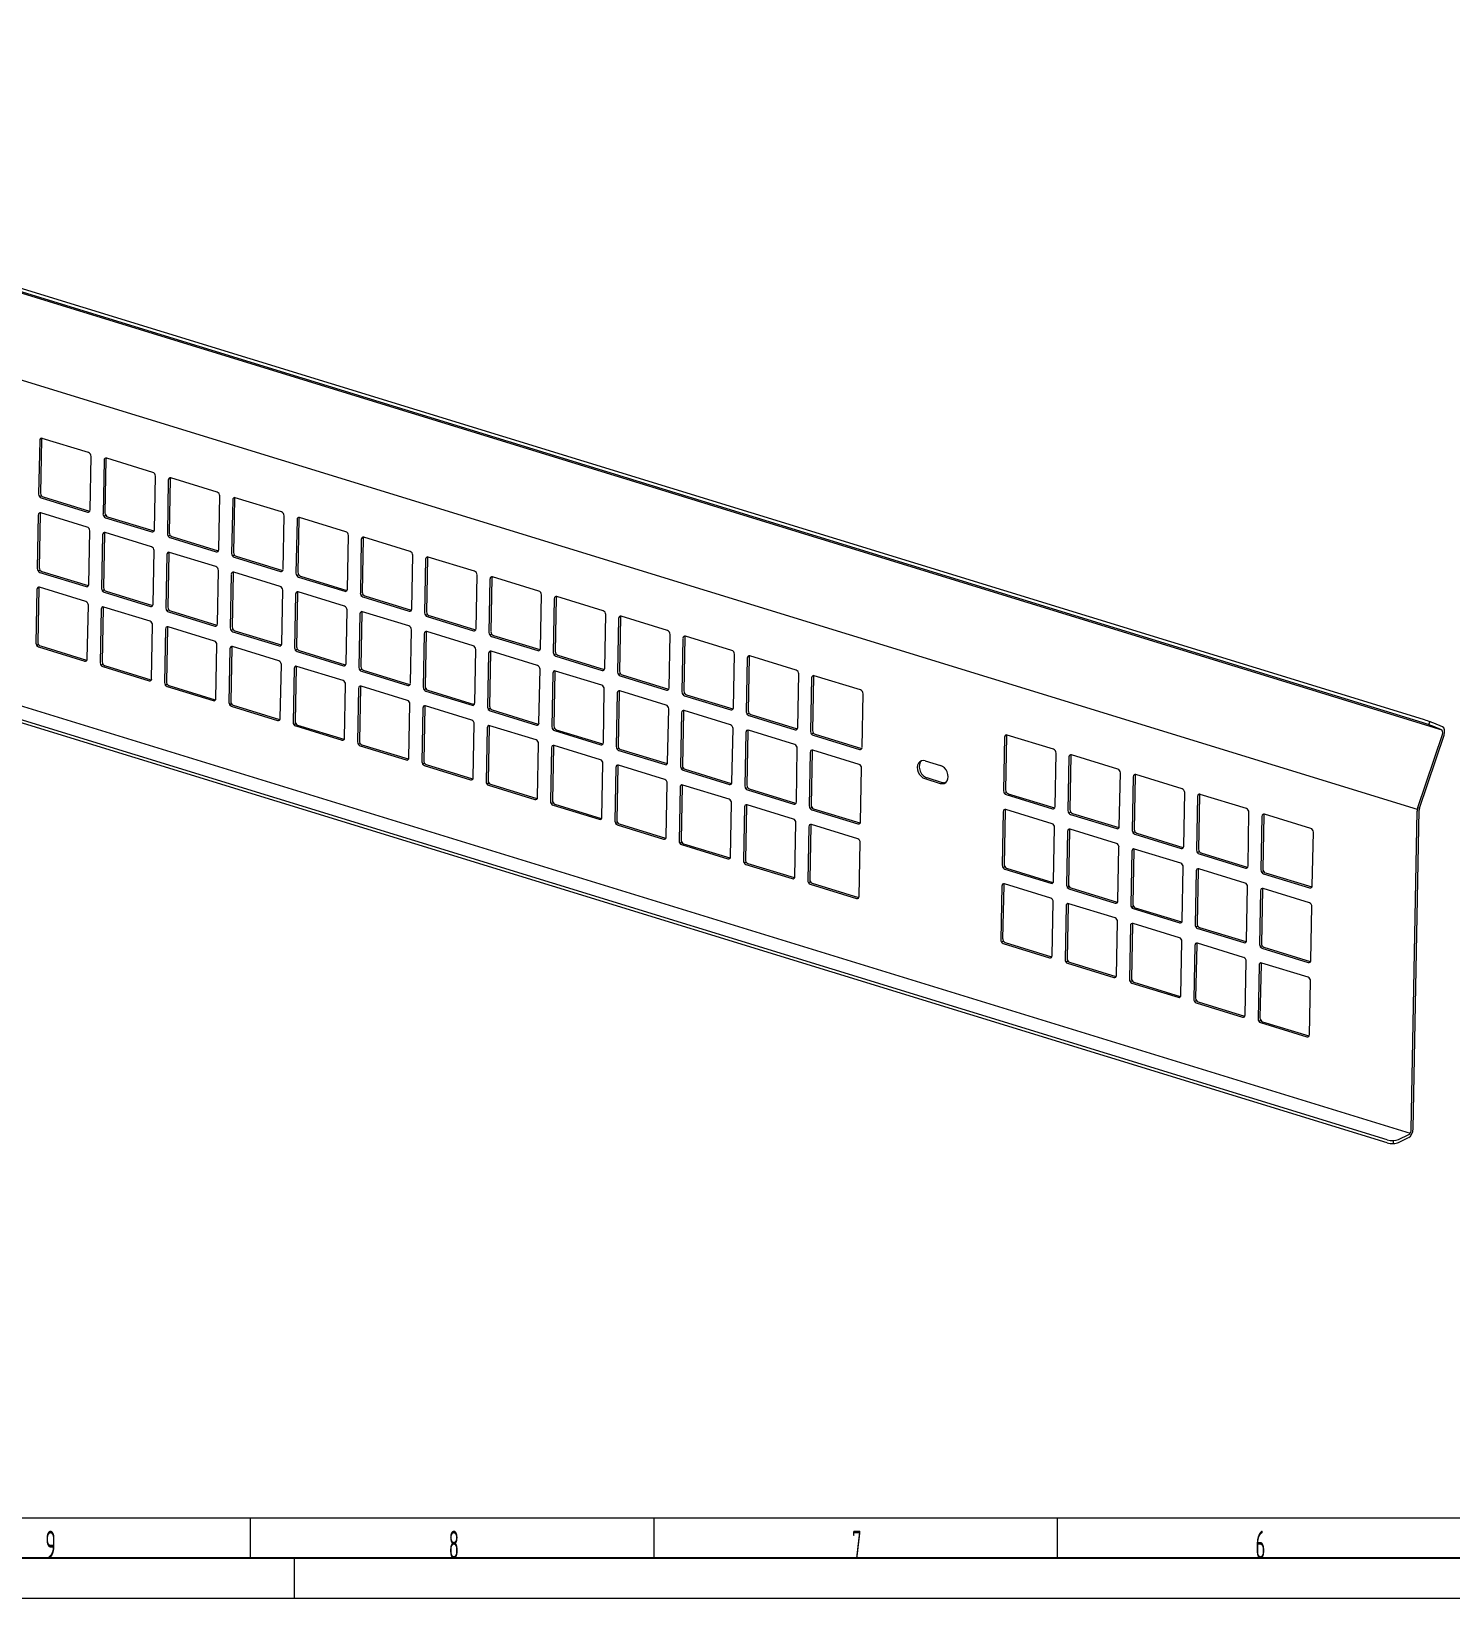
# Model space of a CAD drawing. Header units: millimetres. Extents: x 0 to 594, y 0 to 420.
# Drawn here: x 177.4 to 353.3, y 0 to 194.3 of the extents above; entities that cross this region are included whole.
import ezdxf

# ---------------------------------------------------------------- set-up
doc = ezdxf.new("R2010")
doc.units = ezdxf.units.MM
doc.layers.add('1', color=7, linetype='Continuous', true_color=0xffffff)
doc.layers.add('256', color=7, linetype='Continuous', true_color=0xffffff)
doc.styles.add('iso-1', font='isocp.shx')

msp = doc.modelspace()

# ---------------------------------------------------------------- linework, layer by layer
at = {"layer": '1', "color": 1, "linetype": 'Continuous', "lineweight": 13}
for p, q in [((25, 10), (584, 10)), ((204.5, 10), (204.5, 5)), ((254.5, 10), (254.5, 5)), ((304.5, 10), (304.5, 5))]:
    msp.add_line(p, q, dxfattribs=at)
at = {"layer": '1', "color": 4, "linetype": 'Continuous', "lineweight": 25}
msp.add_line((589, 5), (20, 5), dxfattribs=at)
at = {"layer": '1', "color": 4, "linetype": 'Continuous', "lineweight": 18}
for p, q in [((210, 0), (210, 5)), ((594, 0), (0, 0))]:
    msp.add_line(p, q, dxfattribs=at)
at = {"layer": '256', "color": 7, "linetype": 'Continuous', "lineweight": 18}
for p, q in [((349.89, 108.95), (72.44, 194.25)), ((349.76, 108.57), (72.31, 193.87)), ((184.46, 142.04), (178.72, 143.81)), ((345.41, 56.85), (67.96, 142.15)), ((178.4, 143.54), (178.27, 136.89)), ((178.64, 143.65), (178.51, 137.01)), ((345.4, 56.48), (67.96, 141.78)), ((184.65, 134.93), (184.78, 141.57)), ((186.37, 141.08), (186.25, 134.44)), ((186.61, 141.2), (186.49, 134.56)), ((192.44, 139.59), (186.7, 141.36)), ((192.62, 132.48), (192.75, 139.12)), ((194.34, 138.63), (194.22, 131.99)), ((194.58, 138.75), (194.46, 132.11)), ((200.41, 137.14), (194.67, 138.9)), ((178.58, 136.42), (184.32, 134.66)), ((178.83, 136.54), (184.57, 134.78)), ((200.6, 130.03), (200.72, 136.67)), ((202.32, 136.18), (202.19, 129.54)), ((202.56, 136.3), (202.43, 129.66)), ((208.38, 134.69), (202.64, 136.45)), ((178.22, 134.31), (178.1, 127.66)), ((178.47, 134.43), (178.34, 127.78)), ((184.29, 132.81), (178.55, 134.58)), ((186.8, 134.09), (192.54, 132.33)), ((208.57, 127.58), (208.69, 134.22)), ((184.48, 125.7), (184.6, 132.35)), ((192.26, 130.36), (186.52, 132.13)), ((186.56, 133.97), (192.3, 132.21)), ((210.29, 133.73), (210.16, 127.09)), ((210.53, 133.85), (210.4, 127.21)), ((216.36, 132.24), (210.61, 134)), ((186.2, 131.86), (186.07, 125.21)), ((186.44, 131.97), (186.31, 125.33)), ((194.53, 131.52), (200.27, 129.76)), ((194.77, 131.64), (200.51, 129.88)), ((216.54, 125.13), (216.67, 131.77)), ((218.26, 131.28), (218.14, 124.64)), ((218.5, 131.4), (218.38, 124.75)), ((224.33, 129.79), (218.59, 131.55)), ((192.45, 123.25), (192.57, 129.89)), ((194.17, 129.4), (194.04, 122.76)), ((194.41, 129.52), (194.28, 122.88)), ((200.24, 127.91), (194.49, 129.68)), ((202.5, 129.07), (208.24, 127.31)), ((202.74, 129.19), (208.48, 127.42)), ((224.51, 122.67), (224.64, 129.32)), ((226.23, 128.83), (226.11, 122.18)), ((226.48, 128.95), (226.35, 122.3)), ((232.3, 127.33), (226.56, 129.1)), ((178.41, 127.2), (184.15, 125.43)), ((178.65, 127.31), (184.39, 125.55)), ((200.42, 120.8), (200.55, 127.44)), ((202.14, 126.95), (202.02, 120.31)), ((202.38, 127.07), (202.26, 120.43)), ((208.21, 125.46), (202.47, 127.22)), ((210.48, 126.62), (216.22, 124.85)), ((210.72, 126.74), (216.46, 124.97)), ((232.49, 120.22), (232.61, 126.87)), ((234.21, 126.38), (234.08, 119.73)), ((234.45, 126.5), (234.32, 119.85)), ((240.27, 124.88), (234.53, 126.65)), ((178.05, 125.08), (177.92, 118.43)), ((178.29, 125.2), (178.17, 118.55)), ((184.12, 123.59), (178.38, 125.35)), ((186.38, 124.74), (192.12, 122.98)), ((186.62, 124.86), (192.36, 123.1)), ((208.39, 118.35), (208.52, 124.99)), ((210.11, 124.5), (209.99, 117.86)), ((210.36, 124.62), (210.23, 117.98)), ((216.18, 123.01), (210.44, 124.77)), ((240.46, 117.77), (240.58, 124.42)), ((184.3, 116.47), (184.43, 123.12)), ((186.02, 122.63), (185.9, 115.98)), ((186.26, 122.75), (186.14, 116.1)), ((192.09, 121.13), (186.35, 122.9)), ((194.6, 122.41), (200.34, 120.65)), ((216.37, 115.9), (216.49, 122.54)), ((218.45, 124.17), (224.19, 122.4)), ((218.69, 124.29), (224.43, 122.52)), ((242.18, 123.93), (242.05, 117.28)), ((242.42, 124.04), (242.3, 117.4)), ((248.25, 122.43), (242.51, 124.2)), ((192.27, 114.02), (192.4, 120.67)), ((200.06, 118.68), (194.32, 120.45)), ((194.36, 122.29), (200.1, 120.53)), ((218.09, 122.05), (217.96, 115.41)), ((218.33, 122.17), (218.2, 115.53)), ((224.15, 120.56), (218.41, 122.32)), ((226.42, 121.72), (232.16, 119.95)), ((226.66, 121.84), (232.4, 120.07)), ((248.43, 115.32), (248.56, 121.96)), ((250.15, 121.47), (250.03, 114.83)), ((250.39, 121.59), (250.27, 114.95)), ((256.22, 119.98), (250.48, 121.75)), ((193.99, 120.18), (193.87, 113.53)), ((194.24, 120.3), (194.11, 113.65)), ((202.33, 119.84), (208.07, 118.08)), ((202.57, 119.96), (208.31, 118.2)), ((224.34, 113.45), (224.47, 120.09)), ((226.06, 119.6), (225.93, 112.96)), ((226.3, 119.72), (226.18, 113.07)), ((232.13, 118.11), (226.39, 119.87)), ((234.39, 119.27), (240.13, 117.5)), ((234.63, 119.38), (240.37, 117.62)), ((256.4, 112.87), (256.53, 119.51)), ((258.12, 119.02), (258, 112.38)), ((258.37, 119.14), (258.24, 112.5)), ((264.19, 117.53), (258.45, 119.29)), ((178.24, 117.97), (183.98, 116.2)), ((178.48, 118.09), (184.22, 116.32)), ((200.25, 111.57), (200.37, 118.22)), ((201.97, 117.73), (201.84, 111.08)), ((202.21, 117.84), (202.08, 111.2)), ((208.03, 116.23), (202.29, 118)), ((210.3, 117.39), (216.04, 115.63)), ((210.54, 117.51), (216.28, 115.74)), ((232.31, 110.99), (232.44, 117.64)), ((234.03, 117.15), (233.91, 110.5)), ((234.27, 117.27), (234.15, 110.62)), ((240.1, 115.65), (234.36, 117.42)), ((242.37, 116.81), (248.11, 115.05)), ((242.61, 116.93), (248.35, 115.17)), ((264.38, 110.42), (264.5, 117.06)), ((266.1, 116.57), (265.97, 109.93)), ((266.34, 116.69), (266.21, 110.05)), ((272.16, 115.08), (266.42, 116.84)), ((186.21, 115.52), (191.95, 113.75)), ((186.45, 115.64), (192.19, 113.87)), ((208.22, 109.12), (208.35, 115.76)), ((209.94, 115.27), (209.81, 108.63)), ((210.18, 115.39), (210.06, 108.75)), ((216.01, 113.78), (210.27, 115.55)), ((218.27, 114.94), (224.01, 113.17)), ((218.51, 115.06), (224.25, 113.29)), ((240.28, 108.54), (240.41, 115.19)), ((242, 114.7), (241.88, 108.05)), ((242.25, 114.82), (242.12, 108.17)), ((248.07, 113.2), (242.33, 114.97)), ((272.35, 107.97), (272.48, 114.61)), ((194.18, 113.07), (199.92, 111.3)), ((194.42, 113.18), (200.16, 111.42)), ((216.19, 106.67), (216.32, 113.31)), ((217.91, 112.82), (217.79, 106.18)), ((218.15, 112.94), (218.03, 106.3)), ((223.98, 111.33), (218.24, 113.09)), ((248.26, 106.09), (248.38, 112.74)), ((250.34, 114.36), (256.08, 112.6)), ((250.58, 114.48), (256.32, 112.72)), ((274.07, 114.12), (273.94, 107.48)), ((274.31, 114.24), (274.19, 107.6)), ((280.14, 112.63), (274.4, 114.39)), ((202.39, 110.73), (208.14, 108.97)), ((224.16, 104.22), (224.29, 110.86)), ((226.25, 112.49), (231.99, 110.72)), ((226.49, 112.61), (232.23, 110.84)), ((249.98, 112.25), (249.85, 105.6)), ((250.22, 112.37), (250.09, 105.72)), ((256.04, 110.75), (250.3, 112.52)), ((258.31, 111.91), (264.05, 110.15)), ((258.55, 112.03), (264.29, 110.27)), ((280.32, 105.52), (280.45, 112.16)), ((202.15, 110.61), (207.89, 108.85)), ((225.89, 110.37), (225.76, 103.73)), ((226.13, 110.49), (226, 103.85)), ((231.95, 108.88), (226.21, 110.64)), ((234.22, 110.04), (239.96, 108.27)), ((234.46, 110.16), (240.2, 108.39)), ((256.23, 103.64), (256.36, 110.29)), ((257.95, 109.8), (257.82, 103.15)), ((258.19, 109.91), (258.07, 103.27)), ((264.02, 108.3), (258.28, 110.07)), ((266.28, 109.46), (272.02, 107.7)), ((266.52, 109.58), (272.27, 107.81)), ((210.13, 108.16), (215.87, 106.4)), ((210.37, 108.28), (216.11, 106.52)), ((232.14, 101.77), (232.26, 108.41)), ((233.86, 107.92), (233.73, 101.28)), ((234.1, 108.04), (233.97, 101.4)), ((239.92, 106.43), (234.18, 108.19)), ((242.19, 107.59), (247.93, 105.82)), ((242.43, 107.7), (248.17, 105.94)), ((264.2, 101.19), (264.33, 107.83)), ((265.92, 107.34), (265.8, 100.7)), ((266.16, 107.46), (266.04, 100.82)), ((271.99, 105.85), (266.25, 107.62)), ((274.26, 107.01), (280, 105.24)), ((274.5, 107.13), (280.24, 105.36)), ((298.23, 106.89), (298.1, 100.24)), ((304.05, 105.27), (298.31, 107.04)), ((349.22, 98.05), (352.25, 107.12)), ((349.42, 97.97), (352.45, 107.04)), ((352.15, 107.69), (351.07, 108.12)), ((352.28, 108.07), (351.2, 108.5)), ((218.1, 105.71), (223.84, 103.95)), ((218.34, 105.83), (224.08, 104.07)), ((240.11, 99.32), (240.24, 105.96)), ((241.83, 105.47), (241.7, 98.83)), ((242.07, 105.59), (241.95, 98.94)), ((247.9, 103.98), (242.16, 105.74)), ((250.16, 105.13), (255.9, 103.37)), ((250.41, 105.25), (256.15, 103.49)), ((272.18, 98.74), (272.3, 105.38)), ((274.14, 105.01), (274.01, 98.37)), ((279.96, 103.4), (274.22, 105.16)), ((297.99, 106.77), (297.86, 100.12)), ((226.07, 103.26), (231.81, 101.5)), ((226.31, 103.38), (232.05, 101.61)), ((248.08, 96.86), (248.21, 103.51)), ((249.8, 103.02), (249.68, 96.37)), ((250.04, 103.14), (249.92, 96.49)), ((255.87, 101.52), (250.13, 103.29)), ((273.9, 104.89), (273.77, 98.25)), ((288.15, 103.85), (290.06, 103.26)), ((304.24, 98.16), (304.37, 104.81)), ((305.96, 104.32), (305.83, 97.67)), ((306.2, 104.44), (306.08, 97.79)), ((312.03, 102.82), (306.29, 104.59)), ((256.06, 94.41), (256.18, 101.06)), ((258.14, 102.68), (263.88, 100.92)), ((258.38, 102.8), (264.12, 101.04)), ((280.15, 96.29), (280.27, 102.93)), ((288.11, 101.64), (290.02, 101.05)), ((288.35, 101.76), (290.26, 101.17)), ((312.21, 95.71), (312.34, 102.36)), ((313.93, 101.87), (313.81, 95.22)), ((314.17, 101.98), (314.05, 95.34)), ((320, 100.37), (314.26, 102.14)), ((234.04, 100.81), (239.78, 99.04)), ((234.29, 100.93), (240.03, 99.16)), ((257.78, 100.57), (257.65, 93.92)), ((258.02, 100.69), (257.89, 94.04)), ((263.84, 99.07), (258.1, 100.84)), ((266.11, 100.23), (271.85, 98.47)), ((266.35, 100.35), (272.09, 98.59)), ((298.17, 99.66), (303.91, 97.89)), ((298.42, 99.77), (304.16, 98.01)), ((320.19, 93.26), (320.31, 99.9)), ((321.91, 99.41), (321.78, 92.77)), ((322.15, 99.53), (322.02, 92.89)), ((327.97, 97.92), (322.23, 99.68)), ((242.02, 98.36), (247.76, 96.59)), ((242.26, 98.48), (248, 96.71)), ((264.03, 91.96), (264.15, 98.61)), ((265.75, 98.12), (265.62, 91.47)), ((265.99, 98.23), (265.86, 91.59)), ((271.81, 96.62), (266.07, 98.39)), ((274.08, 97.78), (279.82, 96.02)), ((274.32, 97.9), (280.06, 96.14)), ((297.81, 97.54), (297.69, 90.89)), ((298.05, 97.66), (297.93, 91.01)), ((303.88, 96.05), (298.14, 97.81)), ((306.15, 97.2), (311.89, 95.44)), ((306.39, 97.32), (312.13, 95.56)), ((328.16, 90.81), (328.28, 97.45)), ((335.94, 95.47), (330.2, 97.23)), ((348.39, 58.14), (349.14, 97.6)), ((348.63, 58.25), (349.38, 97.72)), ((249.99, 95.91), (255.73, 94.14)), ((250.23, 96.03), (255.97, 94.26)), ((272, 89.51), (272.13, 96.15)), ((273.72, 95.66), (273.6, 89.02)), ((273.96, 95.78), (273.84, 89.14)), ((279.79, 94.17), (274.05, 95.94)), ((304.07, 88.93), (304.19, 95.58)), ((306.03, 95.21), (305.9, 88.56)), ((311.85, 93.59), (306.11, 95.36)), ((329.88, 96.96), (329.75, 90.32)), ((330.12, 97.08), (329.99, 90.44)), ((257.96, 93.46), (263.7, 91.69)), ((258.2, 93.57), (263.94, 91.81)), ((279.97, 87.06), (280.1, 93.7)), ((305.79, 95.09), (305.66, 88.44)), ((314.12, 94.75), (319.86, 92.99)), ((314.36, 94.87), (320.1, 93.11)), ((336.13, 88.36), (336.26, 95)), ((312.04, 86.48), (312.16, 93.13)), ((313.76, 92.64), (313.63, 85.99)), ((314, 92.76), (313.87, 86.11)), ((319.82, 91.14), (314.08, 92.91)), ((322.09, 92.3), (327.83, 90.54)), ((322.33, 92.42), (328.07, 90.66)), ((265.93, 91), (271.67, 89.24)), ((266.18, 91.12), (271.92, 89.36)), ((298, 90.43), (303.74, 88.66)), ((298.24, 90.55), (303.98, 88.78)), ((320.01, 84.03), (320.14, 90.68)), ((321.73, 90.19), (321.61, 83.54)), ((321.97, 90.3), (321.85, 83.66)), ((327.8, 88.69), (322.06, 90.46)), ((330.06, 89.85), (335.8, 88.09)), ((330.31, 89.97), (336.05, 88.21)), ((273.91, 88.55), (279.65, 86.79)), ((274.15, 88.67), (279.89, 86.91)), ((297.64, 88.31), (297.51, 81.67)), ((297.88, 88.43), (297.75, 81.79)), ((303.7, 86.82), (297.96, 88.58)), ((305.97, 87.98), (311.71, 86.21)), ((306.21, 88.1), (311.95, 86.33)), ((327.98, 81.58), (328.11, 88.22)), ((329.7, 87.73), (329.58, 81.09)), ((329.95, 87.85), (329.82, 81.21)), ((335.77, 86.24), (330.03, 88.01)), ((303.89, 79.71), (304.02, 86.35)), ((305.61, 85.86), (305.49, 79.22)), ((305.85, 85.98), (305.73, 79.33)), ((311.68, 84.37), (305.94, 86.13)), ((313.94, 85.53), (319.69, 83.76)), ((314.19, 85.64), (319.93, 83.88)), ((335.96, 79.13), (336.08, 85.77)), ((311.86, 77.25), (311.99, 83.9)), ((319.65, 81.91), (313.91, 83.68)), ((313.58, 83.41), (313.46, 76.76)), ((313.83, 83.53), (313.7, 76.88)), ((321.92, 83.07), (327.66, 81.31)), ((322.16, 83.19), (327.9, 81.43)), ((297.83, 81.2), (303.57, 79.43)), ((298.07, 81.32), (303.81, 79.55)), ((319.84, 74.8), (319.96, 81.45)), ((321.56, 80.96), (321.43, 74.31)), ((321.8, 81.08), (321.67, 74.43)), ((327.62, 79.46), (321.88, 81.23)), ((329.89, 80.62), (335.63, 78.86)), ((330.13, 80.74), (335.87, 78.98)), ((305.8, 78.75), (311.54, 76.98)), ((306.04, 78.87), (311.78, 77.1)), ((327.81, 72.35), (327.93, 79)), ((329.53, 78.51), (329.4, 71.86)), ((329.77, 78.63), (329.64, 71.98)), ((335.6, 77.01), (329.86, 78.78)), ((313.77, 76.3), (319.51, 74.53)), ((314.01, 76.42), (319.75, 74.65)), ((335.78, 69.9), (335.91, 76.55)), ((321.74, 73.85), (327.48, 72.08)), ((321.98, 73.96), (327.72, 72.2)), ((329.72, 71.39), (335.46, 69.63)), ((329.96, 71.51), (335.7, 69.75)), ((346.81, 56.9), (348.08, 57.53)), ((346.81, 56.53), (348.07, 57.16))]:
    msp.add_line(p, q, dxfattribs=at)
at = {"layer": '256', "color": 6, "linetype": 'Continuous', "lineweight": 13}
for p, q in [((352.21, 107.65), (73.17, 193.44)), ((349.16, 97.82), (70.12, 183.61)), ((69.22, 143.5), (348.26, 57.71)), ((178.62, 136.7), (178.38, 136.58)), ((186.59, 134.24), (186.35, 134.13)), ((194.56, 131.79), (194.32, 131.67)), ((202.54, 129.34), (202.3, 129.22)), ((178.45, 127.47), (178.2, 127.35)), ((210.51, 126.89), (210.27, 126.77)), ((186.42, 125.02), (186.18, 124.9)), ((218.48, 124.44), (218.24, 124.32)), ((194.39, 122.57), (194.15, 122.45)), ((226.46, 121.99), (226.21, 121.87)), ((202.36, 120.11), (202.12, 120)), ((234.43, 119.54), (234.19, 119.42)), ((178.27, 118.24), (178.03, 118.12)), ((210.34, 117.66), (210.09, 117.54)), ((242.4, 117.09), (242.16, 116.97)), ((186.24, 115.79), (186, 115.67)), ((218.31, 115.21), (218.07, 115.09)), ((250.37, 114.64), (250.13, 114.52)), ((194.22, 113.34), (193.97, 113.22)), ((226.28, 112.76), (226.04, 112.64)), ((202.19, 110.89), (201.95, 110.77)), ((258.35, 112.18), (258.1, 112.07)), ((234.25, 110.31), (234.01, 110.19)), ((266.32, 109.73), (266.08, 109.61)), ((210.16, 108.43), (209.92, 108.32)), ((242.23, 107.86), (241.98, 107.74)), ((274.29, 107.28), (274.05, 107.16)), ((350.55, 108.31), (350.68, 108.69)), ((218.13, 105.98), (217.89, 105.86)), ((250.2, 105.41), (249.96, 105.29)), ((226.11, 103.53), (225.86, 103.41)), ((258.17, 102.96), (257.93, 102.84)), ((234.08, 101.08), (233.84, 100.96)), ((266.14, 100.5), (265.9, 100.39)), ((298.21, 99.93), (297.97, 99.81)), ((242.05, 98.63), (241.81, 98.51)), ((274.12, 98.05), (273.88, 97.93)), ((306.18, 97.48), (305.94, 97.36)), ((250.02, 96.18), (249.78, 96.06)), ((258, 93.73), (257.76, 93.61)), ((314.15, 95.03), (313.91, 94.91)), ((322.13, 92.57), (321.89, 92.46)), ((265.97, 91.28), (265.73, 91.16)), ((298.03, 90.7), (297.79, 90.58)), ((330.1, 90.12), (329.86, 90)), ((273.94, 88.83), (273.7, 88.71)), ((306.01, 88.25), (305.77, 88.13)), ((313.98, 85.8), (313.74, 85.68)), ((321.95, 83.35), (321.71, 83.23)), ((297.86, 81.47), (297.62, 81.35)), ((329.92, 80.9), (329.68, 80.78)), ((305.83, 79.02), (305.59, 78.9)), ((313.81, 76.57), (313.56, 76.45)), ((321.78, 74.12), (321.54, 74)), ((329.75, 71.67), (329.51, 71.55)), ((346.2, 56.4), (346.21, 56.77))]:
    msp.add_line(p, q, dxfattribs=at)
at = {"layer": '256', "color": 7, "linetype": 'Continuous', "lineweight": 18}
for centre, major_axis, ratio, start_param, end_param in [((178.72, 143.44), (-0.177, 0.359), 0.740007, 5.67404, 7.244836), ((178.96, 143.56), (0.177, -0.359), 0.740007, 3.613352, 4.103244), ((184.46, 141.67), (-0.177, 0.359), 0.740007, 4.103244, 5.67404), ((186.69, 140.99), (-0.177, 0.359), 0.740007, 5.67404, 7.244836), ((186.93, 141.1), (0.177, -0.359), 0.740007, 3.613352, 4.103244), ((192.43, 139.22), (-0.177, 0.359), 0.740007, 4.103244, 5.67404), ((194.66, 138.53), (-0.177, 0.359), 0.740007, 5.67404, 7.244836), ((194.9, 138.65), (0.177, -0.359), 0.740007, 3.613352, 4.103244), ((178.59, 136.79), (-0.177, 0.359), 0.740007, 0.961651, 2.532447), ((178.83, 136.91), (0.177, -0.359), 0.740007, 4.103244, 5.67404), ((200.4, 136.77), (-0.177, 0.359), 0.740007, 4.103244, 5.67404), ((202.64, 136.08), (-0.177, 0.359), 0.740007, 5.67404, 7.244836), ((202.88, 136.2), (0.177, -0.359), 0.740007, 3.613352, 4.103244), ((178.54, 134.21), (-0.177, 0.359), 0.740007, 5.67404, 7.244836), ((178.78, 134.33), (0.177, -0.359), 0.740007, 3.613352, 4.103244), ((184.33, 135.03), (-0.177, 0.359), 0.740007, 2.532447, 4.103244), ((184.57, 135.15), (0.177, -0.359), 0.740007, 5.67404, 5.811436), ((186.56, 134.34), (-0.177, 0.359), 0.740007, 0.961651, 2.532447), ((186.81, 134.46), (0.177, -0.359), 0.740007, 4.103244, 5.67404), ((208.38, 134.32), (-0.177, 0.359), 0.740007, 4.103244, 5.67404), ((210.61, 133.63), (-0.177, 0.359), 0.740007, 5.67404, 7.244836), ((184.28, 132.44), (-0.177, 0.359), 0.740007, 4.103244, 5.67404), ((186.52, 131.76), (-0.177, 0.359), 0.740007, 5.67404, 7.244836), ((186.76, 131.88), (0.177, -0.359), 0.740007, 3.613352, 4.103244), ((192.3, 132.58), (-0.177, 0.359), 0.740007, 2.532447, 4.103244), ((192.55, 132.7), (0.177, -0.359), 0.740007, 5.67404, 5.811436), ((194.78, 132.01), (0.177, -0.359), 0.740007, 4.103244, 5.67404), ((210.85, 133.75), (0.177, -0.359), 0.740007, 3.613352, 4.103244), ((216.35, 131.87), (-0.177, 0.359), 0.740007, 4.103244, 5.67404), ((192.26, 129.99), (-0.177, 0.359), 0.740007, 4.103244, 5.67404), ((194.54, 131.89), (-0.177, 0.359), 0.740007, 0.961651, 2.532447), ((218.58, 131.18), (-0.177, 0.359), 0.740007, 5.67404, 7.244836), ((218.82, 131.3), (0.177, -0.359), 0.740007, 3.613352, 4.103244), ((194.49, 129.31), (-0.177, 0.359), 0.740007, 5.67404, 7.244836), ((194.73, 129.43), (0.177, -0.359), 0.740007, 3.613352, 4.103244), ((200.28, 130.13), (-0.177, 0.359), 0.740007, 2.532447, 4.103244), ((200.52, 130.24), (0.177, -0.359), 0.740007, 5.67404, 5.811436), ((202.51, 129.44), (-0.177, 0.359), 0.740007, 0.961651, 2.532447), ((202.75, 129.56), (0.177, -0.359), 0.740007, 4.103244, 5.67404), ((224.32, 129.42), (-0.177, 0.359), 0.740007, 4.103244, 5.67404), ((226.55, 128.73), (-0.177, 0.359), 0.740007, 5.67404, 7.244836), ((226.79, 128.85), (0.177, -0.359), 0.740007, 3.613352, 4.103244), ((178.42, 127.56), (-0.177, 0.359), 0.740007, 0.961651, 2.532447), ((178.66, 127.68), (0.177, -0.359), 0.740007, 4.103244, 5.67404), ((200.23, 127.54), (-0.177, 0.359), 0.740007, 4.103244, 5.67404), ((202.46, 126.86), (-0.177, 0.359), 0.740007, 5.67404, 7.244836), ((202.7, 126.97), (0.177, -0.359), 0.740007, 3.613352, 4.103244), ((208.25, 127.67), (-0.177, 0.359), 0.740007, 2.532447, 4.103244), ((208.49, 127.79), (0.177, -0.359), 0.740007, 5.67404, 5.811436), ((210.48, 126.99), (-0.177, 0.359), 0.740007, 0.961651, 2.532447), ((210.72, 127.11), (0.177, -0.359), 0.740007, 4.103244, 5.67404), ((232.29, 126.97), (-0.177, 0.359), 0.740007, 4.103244, 5.67404), ((234.53, 126.28), (-0.177, 0.359), 0.740007, 5.67404, 7.244836), ((234.77, 126.4), (0.177, -0.359), 0.740007, 3.613352, 4.103244), ((178.37, 124.98), (-0.177, 0.359), 0.740007, 5.67404, 7.244836), ((178.61, 125.1), (0.177, -0.359), 0.740007, 3.613352, 4.103244), ((184.16, 125.8), (-0.177, 0.359), 0.740007, 2.532447, 4.103244), ((184.4, 125.92), (0.177, -0.359), 0.740007, 5.67404, 5.811436), ((186.39, 125.11), (-0.177, 0.359), 0.740007, 0.961651, 2.532447), ((186.63, 125.23), (0.177, -0.359), 0.740007, 4.103244, 5.67404), ((208.2, 125.09), (-0.177, 0.359), 0.740007, 4.103244, 5.67404), ((210.43, 124.4), (-0.177, 0.359), 0.740007, 5.67404, 7.244836), ((210.67, 124.52), (0.177, -0.359), 0.740007, 3.613352, 4.103244), ((216.22, 125.22), (-0.177, 0.359), 0.740007, 2.532447, 4.103244), ((216.46, 125.34), (0.177, -0.359), 0.740007, 5.67404, 5.811436), ((218.45, 124.54), (-0.177, 0.359), 0.740007, 0.961651, 2.532447), ((218.7, 124.66), (0.177, -0.359), 0.740007, 4.103244, 5.67404), ((240.27, 124.51), (-0.177, 0.359), 0.740007, 4.103244, 5.67404), ((184.11, 123.22), (-0.177, 0.359), 0.740007, 4.103244, 5.67404), ((186.34, 122.53), (-0.177, 0.359), 0.740007, 5.67404, 7.244836), ((186.58, 122.65), (0.177, -0.359), 0.740007, 3.613352, 4.103244), ((192.13, 123.35), (-0.177, 0.359), 0.740007, 2.532447, 4.103244), ((192.37, 123.47), (0.177, -0.359), 0.740007, 5.67404, 5.811436), ((194.36, 122.66), (-0.177, 0.359), 0.740007, 0.961651, 2.532447), ((194.6, 122.78), (0.177, -0.359), 0.740007, 4.103244, 5.67404), ((216.17, 122.64), (-0.177, 0.359), 0.740007, 4.103244, 5.67404), ((224.2, 122.77), (-0.177, 0.359), 0.740007, 2.532447, 4.103244), ((224.44, 122.89), (0.177, -0.359), 0.740007, 5.67404, 5.811436), ((242.5, 123.83), (-0.177, 0.359), 0.740007, 5.67404, 7.244836), ((242.74, 123.95), (0.177, -0.359), 0.740007, 3.613352, 4.103244), ((248.24, 122.06), (-0.177, 0.359), 0.740007, 4.103244, 5.67404), ((192.08, 120.76), (-0.177, 0.359), 0.740007, 4.103244, 5.67404), ((194.31, 120.08), (-0.177, 0.359), 0.740007, 5.67404, 7.244836), ((194.55, 120.2), (0.177, -0.359), 0.740007, 3.613352, 4.103244), ((200.1, 120.9), (-0.177, 0.359), 0.740007, 2.532447, 4.103244), ((200.34, 121.02), (0.177, -0.359), 0.740007, 5.67404, 5.811436), ((218.41, 121.95), (-0.177, 0.359), 0.740007, 5.67404, 7.244836), ((218.65, 122.07), (0.177, -0.359), 0.740007, 3.613352, 4.103244), ((224.15, 120.19), (-0.177, 0.359), 0.740007, 4.103244, 5.67404), ((226.43, 122.09), (-0.177, 0.359), 0.740007, 0.961651, 2.532447), ((226.67, 122.2), (0.177, -0.359), 0.740007, 4.103244, 5.67404), ((250.47, 121.38), (-0.177, 0.359), 0.740007, 5.67404, 7.244836), ((250.71, 121.5), (0.177, -0.359), 0.740007, 3.613352, 4.103244), ((178.48, 118.46), (0.177, -0.359), 0.740007, 4.103244, 5.67404), ((200.05, 118.31), (-0.177, 0.359), 0.740007, 4.103244, 5.67404), ((202.33, 120.21), (-0.177, 0.359), 0.740007, 0.961651, 2.532447), ((202.58, 120.33), (0.177, -0.359), 0.740007, 4.103244, 5.67404), ((226.38, 119.5), (-0.177, 0.359), 0.740007, 5.67404, 7.244836), ((226.62, 119.62), (0.177, -0.359), 0.740007, 3.613352, 4.103244), ((232.17, 120.32), (-0.177, 0.359), 0.740007, 2.532447, 4.103244), ((232.41, 120.44), (0.177, -0.359), 0.740007, 5.67404, 5.811436), ((234.4, 119.63), (-0.177, 0.359), 0.740007, 0.961651, 2.532447), ((234.64, 119.75), (0.177, -0.359), 0.740007, 4.103244, 5.67404), ((256.21, 119.61), (-0.177, 0.359), 0.740007, 4.103244, 5.67404), ((258.44, 118.93), (-0.177, 0.359), 0.740007, 5.67404, 7.244836), ((258.68, 119.04), (0.177, -0.359), 0.740007, 3.613352, 4.103244), ((178.24, 118.34), (-0.177, 0.359), 0.740007, 0.961651, 2.532447), ((202.29, 117.63), (-0.177, 0.359), 0.740007, 5.67404, 7.244836), ((202.53, 117.75), (0.177, -0.359), 0.740007, 3.613352, 4.103244), ((208.08, 118.45), (-0.177, 0.359), 0.740007, 2.532447, 4.103244), ((208.32, 118.57), (0.177, -0.359), 0.740007, 5.67404, 5.811436), ((210.31, 117.76), (-0.177, 0.359), 0.740007, 0.961651, 2.532447), ((210.55, 117.88), (0.177, -0.359), 0.740007, 4.103244, 5.67404), ((232.12, 117.74), (-0.177, 0.359), 0.740007, 4.103244, 5.67404), ((234.35, 117.05), (-0.177, 0.359), 0.740007, 5.67404, 7.244836), ((234.59, 117.17), (0.177, -0.359), 0.740007, 3.613352, 4.103244), ((240.14, 117.87), (-0.177, 0.359), 0.740007, 2.532447, 4.103244), ((240.38, 117.99), (0.177, -0.359), 0.740007, 5.67404, 5.811436), ((242.37, 117.18), (-0.177, 0.359), 0.740007, 0.961651, 2.532447), ((242.61, 117.3), (0.177, -0.359), 0.740007, 4.103244, 5.67404), ((264.18, 117.16), (-0.177, 0.359), 0.740007, 4.103244, 5.67404), ((266.42, 116.47), (-0.177, 0.359), 0.740007, 5.67404, 7.244836), ((266.66, 116.59), (0.177, -0.359), 0.740007, 3.613352, 4.103244), ((183.98, 116.57), (-0.177, 0.359), 0.740007, 2.532447, 4.103244), ((184.22, 116.69), (0.177, -0.359), 0.740007, 5.67404, 5.811436), ((186.22, 115.89), (-0.177, 0.359), 0.740007, 0.961651, 2.532447), ((186.46, 116), (0.177, -0.359), 0.740007, 4.103244, 5.67404), ((208.03, 115.86), (-0.177, 0.359), 0.740007, 4.103244, 5.67404), ((210.26, 115.18), (-0.177, 0.359), 0.740007, 5.67404, 7.244836), ((210.5, 115.29), (0.177, -0.359), 0.740007, 3.613352, 4.103244), ((216.05, 116), (-0.177, 0.359), 0.740007, 2.532447, 4.103244), ((216.29, 116.11), (0.177, -0.359), 0.740007, 5.67404, 5.811436), ((218.28, 115.31), (-0.177, 0.359), 0.740007, 0.961651, 2.532447), ((218.52, 115.43), (0.177, -0.359), 0.740007, 4.103244, 5.67404), ((240.09, 115.29), (-0.177, 0.359), 0.740007, 4.103244, 5.67404), ((242.32, 114.6), (-0.177, 0.359), 0.740007, 5.67404, 7.244836), ((242.57, 114.72), (0.177, -0.359), 0.740007, 3.613352, 4.103244), ((248.11, 115.42), (-0.177, 0.359), 0.740007, 2.532447, 4.103244), ((248.35, 115.54), (0.177, -0.359), 0.740007, 5.67404, 5.811436), ((250.35, 114.73), (-0.177, 0.359), 0.740007, 0.961651, 2.532447), ((250.59, 114.85), (0.177, -0.359), 0.740007, 4.103244, 5.67404), ((272.16, 114.71), (-0.177, 0.359), 0.740007, 4.103244, 5.67404), ((191.96, 114.12), (-0.177, 0.359), 0.740007, 2.532447, 4.103244), ((192.2, 114.24), (0.177, -0.359), 0.740007, 5.67404, 5.811436), ((194.19, 113.43), (-0.177, 0.359), 0.740007, 0.961651, 2.532447), ((194.43, 113.55), (0.177, -0.359), 0.740007, 4.103244, 5.67404), ((216, 113.41), (-0.177, 0.359), 0.740007, 4.103244, 5.67404), ((218.23, 112.72), (-0.177, 0.359), 0.740007, 5.67404, 7.244836), ((218.47, 112.84), (0.177, -0.359), 0.740007, 3.613352, 4.103244), ((224.02, 113.54), (-0.177, 0.359), 0.740007, 2.532447, 4.103244), ((224.26, 113.66), (0.177, -0.359), 0.740007, 5.67404, 5.811436), ((226.25, 112.86), (-0.177, 0.359), 0.740007, 0.961651, 2.532447), ((226.49, 112.98), (0.177, -0.359), 0.740007, 4.103244, 5.67404), ((248.06, 112.83), (-0.177, 0.359), 0.740007, 4.103244, 5.67404), ((256.09, 112.97), (-0.177, 0.359), 0.740007, 2.532447, 4.103244), ((256.33, 113.09), (0.177, -0.359), 0.740007, 5.67404, 5.811436), ((274.39, 114.02), (-0.177, 0.359), 0.740007, 5.67404, 7.244836), ((274.63, 114.14), (0.177, -0.359), 0.740007, 3.613352, 4.103244), ((199.93, 111.67), (-0.177, 0.359), 0.740007, 2.532447, 4.103244), ((200.17, 111.79), (0.177, -0.359), 0.740007, 5.67404, 5.811436), ((202.16, 110.98), (-0.177, 0.359), 0.740007, 0.961651, 2.532447), ((202.4, 111.1), (0.177, -0.359), 0.740007, 4.103244, 5.67404), ((223.97, 110.96), (-0.177, 0.359), 0.740007, 4.103244, 5.67404), ((231.99, 111.09), (-0.177, 0.359), 0.740007, 2.532447, 4.103244), ((232.23, 111.21), (0.177, -0.359), 0.740007, 5.67404, 5.811436), ((250.3, 112.15), (-0.177, 0.359), 0.740007, 5.67404, 7.244836), ((250.54, 112.27), (0.177, -0.359), 0.740007, 3.613352, 4.103244), ((256.04, 110.38), (-0.177, 0.359), 0.740007, 4.103244, 5.67404), ((258.32, 112.28), (-0.177, 0.359), 0.740007, 0.961651, 2.532447), ((258.56, 112.4), (0.177, -0.359), 0.740007, 4.103244, 5.67404), ((280.13, 112.26), (-0.177, 0.359), 0.740007, 4.103244, 5.67404), ((207.9, 109.22), (-0.177, 0.359), 0.740007, 2.532447, 4.103244), ((208.14, 109.34), (0.177, -0.359), 0.740007, 5.67404, 5.811436), ((226.2, 110.27), (-0.177, 0.359), 0.740007, 5.67404, 7.244836), ((226.45, 110.39), (0.177, -0.359), 0.740007, 3.613352, 4.103244), ((231.94, 108.51), (-0.177, 0.359), 0.740007, 4.103244, 5.67404), ((234.23, 110.41), (-0.177, 0.359), 0.740007, 0.961651, 2.532447), ((234.47, 110.53), (0.177, -0.359), 0.740007, 4.103244, 5.67404), ((258.27, 109.7), (-0.177, 0.359), 0.740007, 5.67404, 7.244836), ((258.51, 109.82), (0.177, -0.359), 0.740007, 3.613352, 4.103244), ((264.06, 110.52), (-0.177, 0.359), 0.740007, 2.532447, 4.103244), ((264.3, 110.64), (0.177, -0.359), 0.740007, 5.67404, 5.811436), ((266.29, 109.83), (-0.177, 0.359), 0.740007, 0.961651, 2.532447), ((266.53, 109.95), (0.177, -0.359), 0.740007, 4.103244, 5.67404), ((350.4, 108.75), (-0.948, 0.317), 0.036723, 3.726348, 5.297145), ((210.13, 108.53), (-0.177, 0.359), 0.740007, 0.961651, 2.532447), ((210.37, 108.65), (0.177, -0.359), 0.740007, 4.103244, 5.67404), ((234.18, 107.82), (-0.177, 0.359), 0.740007, 5.67404, 7.244836), ((234.42, 107.94), (0.177, -0.359), 0.740007, 3.613352, 4.103244), ((239.97, 108.64), (-0.177, 0.359), 0.740007, 2.532447, 4.103244), ((240.21, 108.76), (0.177, -0.359), 0.740007, 5.67404, 5.811436), ((242.2, 107.96), (-0.177, 0.359), 0.740007, 0.961651, 2.532447), ((242.44, 108.07), (0.177, -0.359), 0.740007, 4.103244, 5.67404), ((264.01, 107.93), (-0.177, 0.359), 0.740007, 4.103244, 5.67404), ((266.24, 107.25), (-0.177, 0.359), 0.740007, 5.67404, 7.244836), ((266.48, 107.36), (0.177, -0.359), 0.740007, 3.613352, 4.103244), ((272.03, 108.06), (-0.177, 0.359), 0.740007, 2.532447, 4.103244), ((272.27, 108.18), (0.177, -0.359), 0.740007, 5.67404, 5.811436), ((274.26, 107.38), (-0.177, 0.359), 0.740007, 0.961651, 2.532447), ((274.5, 107.5), (0.177, -0.359), 0.740007, 4.103244, 5.67404), ((298.31, 106.67), (-0.177, 0.359), 0.740007, 5.67404, 7.244836), ((298.55, 106.79), (0.177, -0.359), 0.740007, 3.613352, 4.103244), ((350.27, 108.37), (0.948, -0.317), 0.036723, 0.584756, 2.155552), ((351.99, 107.22), (0.147, 0.478), 0.551623, 4.668347, 6.239143), ((351.99, 107.22), (0.264, 0.86), 0.551623, 4.668347, 6.239143), ((215.87, 106.77), (-0.177, 0.359), 0.740007, 2.532447, 4.103244), ((216.11, 106.89), (0.177, -0.359), 0.740007, 5.67404, 5.811436), ((218.11, 106.08), (-0.177, 0.359), 0.740007, 0.961651, 2.532447), ((218.35, 106.2), (0.177, -0.359), 0.740007, 4.103244, 5.67404), ((239.92, 106.06), (-0.177, 0.359), 0.740007, 4.103244, 5.67404), ((242.15, 105.37), (-0.177, 0.359), 0.740007, 5.67404, 7.244836), ((242.39, 105.49), (0.177, -0.359), 0.740007, 3.613352, 4.103244), ((247.94, 106.19), (-0.177, 0.359), 0.740007, 2.532447, 4.103244), ((248.18, 106.31), (0.177, -0.359), 0.740007, 5.67404, 5.811436), ((250.17, 105.5), (-0.177, 0.359), 0.740007, 0.961651, 2.532447), ((250.41, 105.62), (0.177, -0.359), 0.740007, 4.103244, 5.67404), ((271.98, 105.48), (-0.177, 0.359), 0.740007, 4.103244, 5.67404), ((274.21, 104.79), (-0.177, 0.359), 0.740007, 5.67404, 7.244836), ((274.46, 104.91), (0.177, -0.359), 0.740007, 3.613352, 4.103244), ((280, 105.61), (-0.177, 0.359), 0.740007, 2.532447, 4.103244), ((280.24, 105.73), (0.177, -0.359), 0.740007, 5.67404, 5.811436), ((304.05, 104.9), (-0.177, 0.359), 0.740007, 4.103244, 5.67404), ((223.85, 104.32), (-0.177, 0.359), 0.740007, 2.532447, 4.103244), ((224.09, 104.43), (0.177, -0.359), 0.740007, 5.67404, 5.811436), ((226.08, 103.63), (-0.177, 0.359), 0.740007, 0.961651, 2.532447), ((226.32, 103.75), (0.177, -0.359), 0.740007, 4.103244, 5.67404), ((247.89, 103.61), (-0.177, 0.359), 0.740007, 4.103244, 5.67404), ((250.12, 102.92), (-0.177, 0.359), 0.740007, 5.67404, 7.244836), ((250.36, 103.04), (0.177, -0.359), 0.740007, 3.613352, 4.103244), ((255.91, 103.74), (-0.177, 0.359), 0.740007, 2.532447, 4.103244), ((256.15, 103.86), (0.177, -0.359), 0.740007, 5.67404, 5.811436), ((258.14, 103.05), (-0.177, 0.359), 0.740007, 0.961651, 2.532447), ((258.38, 103.17), (0.177, -0.359), 0.740007, 4.103244, 5.67404), ((279.95, 103.03), (-0.177, 0.359), 0.740007, 4.103244, 5.67404), ((288.13, 102.74), (0.53, -1.08), 0.740007, 2.532447, 5.67404), ((288.37, 102.86), (0.53, -1.08), 0.740007, 3.293694, 5.67404), ((290.04, 102.16), (0.53, -1.08), 0.740007, 5.67404, 8.815633), ((306.28, 104.22), (-0.177, 0.359), 0.740007, 5.67404, 7.244836), ((306.52, 104.34), (0.177, -0.359), 0.740007, 3.613352, 4.103244), ((231.82, 101.86), (-0.177, 0.359), 0.740007, 2.532447, 4.103244), ((232.06, 101.98), (0.177, -0.359), 0.740007, 5.67404, 5.811436), ((234.05, 101.18), (-0.177, 0.359), 0.740007, 0.961651, 2.532447), ((234.29, 101.3), (0.177, -0.359), 0.740007, 4.103244, 5.67404), ((255.86, 101.16), (-0.177, 0.359), 0.740007, 4.103244, 5.67404), ((263.88, 101.29), (-0.177, 0.359), 0.740007, 2.532447, 4.103244), ((264.13, 101.41), (0.177, -0.359), 0.740007, 5.67404, 5.811436), ((290.28, 102.28), (0.53, -1.08), 0.740007, 5.67404, 6.131142), ((312.02, 102.45), (-0.177, 0.359), 0.740007, 4.103244, 5.67404), ((314.25, 101.77), (-0.177, 0.359), 0.740007, 5.67404, 7.244836), ((314.49, 101.89), (0.177, -0.359), 0.740007, 3.613352, 4.103244), ((239.79, 99.41), (-0.177, 0.359), 0.740007, 2.532447, 4.103244), ((240.03, 99.53), (0.177, -0.359), 0.740007, 5.67404, 5.811436), ((258.09, 100.47), (-0.177, 0.359), 0.740007, 5.67404, 7.244836), ((258.34, 100.59), (0.177, -0.359), 0.740007, 3.613352, 4.103244), ((263.83, 98.7), (-0.177, 0.359), 0.740007, 4.103244, 5.67404), ((266.12, 100.6), (-0.177, 0.359), 0.740007, 0.961651, 2.532447), ((266.36, 100.72), (0.177, -0.359), 0.740007, 4.103244, 5.67404), ((298.18, 100.03), (-0.177, 0.359), 0.740007, 0.961651, 2.532447), ((298.42, 100.14), (0.177, -0.359), 0.740007, 4.103244, 5.67404), ((319.99, 100), (-0.177, 0.359), 0.740007, 4.103244, 5.67404), ((322.22, 99.32), (-0.177, 0.359), 0.740007, 5.67404, 7.244836), ((322.47, 99.43), (0.177, -0.359), 0.740007, 3.613352, 4.103244), ((242.02, 98.73), (-0.177, 0.359), 0.740007, 0.961651, 2.532447), ((242.26, 98.85), (0.177, -0.359), 0.740007, 4.103244, 5.67404), ((266.07, 98.02), (-0.177, 0.359), 0.740007, 5.67404, 7.244836), ((266.31, 98.14), (0.177, -0.359), 0.740007, 3.613352, 4.103244), ((271.86, 98.84), (-0.177, 0.359), 0.740007, 2.532447, 4.103244), ((272.1, 98.96), (0.177, -0.359), 0.740007, 5.67404, 5.811436), ((274.09, 98.15), (-0.177, 0.359), 0.740007, 0.961651, 2.532447), ((274.33, 98.27), (0.177, -0.359), 0.740007, 4.103244, 5.67404), ((298.13, 97.44), (-0.177, 0.359), 0.740007, 5.67404, 7.244836), ((298.37, 97.56), (0.177, -0.359), 0.740007, 3.613352, 4.103244), ((303.92, 98.26), (-0.177, 0.359), 0.740007, 2.532447, 4.103244), ((304.16, 98.38), (0.177, -0.359), 0.740007, 5.67404, 5.811436), ((306.15, 97.57), (-0.177, 0.359), 0.740007, 0.961651, 2.532447), ((306.4, 97.69), (0.177, -0.359), 0.740007, 4.103244, 5.67404), ((327.96, 97.55), (-0.177, 0.359), 0.740007, 4.103244, 5.67404), ((330.2, 96.86), (-0.177, 0.359), 0.740007, 5.67404, 7.244836), ((330.44, 96.98), (0.177, -0.359), 0.740007, 3.613352, 4.103244), ((349.68, 97.87), (-0.264, -0.86), 0.551623, 4.668347, 5.191945), ((349.68, 97.87), (-0.147, -0.478), 0.551623, 4.668347, 5.191945), ((247.76, 96.96), (-0.177, 0.359), 0.740007, 2.532447, 4.103244), ((248.01, 97.08), (0.177, -0.359), 0.740007, 5.67404, 5.811436), ((250, 96.28), (-0.177, 0.359), 0.740007, 0.961651, 2.532447), ((250.24, 96.39), (0.177, -0.359), 0.740007, 4.103244, 5.67404), ((271.81, 96.25), (-0.177, 0.359), 0.740007, 4.103244, 5.67404), ((274.04, 95.57), (-0.177, 0.359), 0.740007, 5.67404, 7.244836), ((274.28, 95.69), (0.177, -0.359), 0.740007, 3.613352, 4.103244), ((279.83, 96.39), (-0.177, 0.359), 0.740007, 2.532447, 4.103244), ((280.07, 96.5), (0.177, -0.359), 0.740007, 5.67404, 5.811436), ((303.87, 95.68), (-0.177, 0.359), 0.740007, 4.103244, 5.67404), ((306.1, 94.99), (-0.177, 0.359), 0.740007, 5.67404, 7.244836), ((306.35, 95.11), (0.177, -0.359), 0.740007, 3.613352, 4.103244), ((311.89, 95.81), (-0.177, 0.359), 0.740007, 2.532447, 4.103244), ((312.14, 95.93), (0.177, -0.359), 0.740007, 5.67404, 5.811436), ((314.13, 95.12), (-0.177, 0.359), 0.740007, 0.961651, 2.532447), ((314.37, 95.24), (0.177, -0.359), 0.740007, 4.103244, 5.67404), ((335.94, 95.1), (-0.177, 0.359), 0.740007, 4.103244, 5.67404), ((255.74, 94.51), (-0.177, 0.359), 0.740007, 2.532447, 4.103244), ((255.98, 94.63), (0.177, -0.359), 0.740007, 5.67404, 5.811436), ((257.97, 93.82), (-0.177, 0.359), 0.740007, 0.961651, 2.532447), ((258.21, 93.94), (0.177, -0.359), 0.740007, 4.103244, 5.67404), ((279.78, 93.8), (-0.177, 0.359), 0.740007, 4.103244, 5.67404), ((311.85, 93.23), (-0.177, 0.359), 0.740007, 4.103244, 5.67404), ((319.87, 93.36), (-0.177, 0.359), 0.740007, 2.532447, 4.103244), ((263.71, 92.06), (-0.177, 0.359), 0.740007, 2.532447, 4.103244), ((263.95, 92.18), (0.177, -0.359), 0.740007, 5.67404, 5.811436), ((265.94, 91.37), (-0.177, 0.359), 0.740007, 0.961651, 2.532447), ((266.18, 91.49), (0.177, -0.359), 0.740007, 4.103244, 5.67404), ((314.08, 92.54), (-0.177, 0.359), 0.740007, 5.67404, 7.244836), ((314.32, 92.66), (0.177, -0.359), 0.740007, 3.613352, 4.103244), ((320.11, 93.48), (0.177, -0.359), 0.740007, 5.67404, 5.811436), ((322.1, 92.67), (-0.177, 0.359), 0.740007, 0.961651, 2.532447), ((322.34, 92.79), (0.177, -0.359), 0.740007, 4.103244, 5.67404), ((271.68, 89.61), (-0.177, 0.359), 0.740007, 2.532447, 4.103244), ((271.92, 89.73), (0.177, -0.359), 0.740007, 5.67404, 5.811436), ((298.01, 90.8), (-0.177, 0.359), 0.740007, 0.961651, 2.532447), ((298.25, 90.92), (0.177, -0.359), 0.740007, 4.103244, 5.67404), ((319.82, 90.77), (-0.177, 0.359), 0.740007, 4.103244, 5.67404), ((322.05, 90.09), (-0.177, 0.359), 0.740007, 5.67404, 7.244836), ((322.29, 90.21), (0.177, -0.359), 0.740007, 3.613352, 4.103244), ((327.84, 90.91), (-0.177, 0.359), 0.740007, 2.532447, 4.103244), ((328.08, 91.03), (0.177, -0.359), 0.740007, 5.67404, 5.811436), ((330.07, 90.22), (-0.177, 0.359), 0.740007, 0.961651, 2.532447), ((330.31, 90.34), (0.177, -0.359), 0.740007, 4.103244, 5.67404), ((273.91, 88.92), (-0.177, 0.359), 0.740007, 0.961651, 2.532447), ((274.16, 89.04), (0.177, -0.359), 0.740007, 4.103244, 5.67404), ((297.96, 88.21), (-0.177, 0.359), 0.740007, 5.67404, 7.244836), ((298.2, 88.33), (0.177, -0.359), 0.740007, 3.613352, 4.103244), ((303.75, 89.03), (-0.177, 0.359), 0.740007, 2.532447, 4.103244), ((303.99, 89.15), (0.177, -0.359), 0.740007, 5.67404, 5.811436), ((305.98, 88.35), (-0.177, 0.359), 0.740007, 0.961651, 2.532447), ((306.22, 88.46), (0.177, -0.359), 0.740007, 4.103244, 5.67404), ((327.79, 88.32), (-0.177, 0.359), 0.740007, 4.103244, 5.67404), ((330.02, 87.64), (-0.177, 0.359), 0.740007, 5.67404, 7.244836), ((330.26, 87.76), (0.177, -0.359), 0.740007, 3.613352, 4.103244), ((335.81, 88.46), (-0.177, 0.359), 0.740007, 2.532447, 4.103244), ((336.05, 88.57), (0.177, -0.359), 0.740007, 5.67404, 5.811436), ((279.65, 87.16), (-0.177, 0.359), 0.740007, 2.532447, 4.103244), ((279.9, 87.28), (0.177, -0.359), 0.740007, 5.67404, 5.811436), ((303.7, 86.45), (-0.177, 0.359), 0.740007, 4.103244, 5.67404), ((305.93, 85.76), (-0.177, 0.359), 0.740007, 5.67404, 7.244836), ((306.17, 85.88), (0.177, -0.359), 0.740007, 3.613352, 4.103244), ((311.72, 86.58), (-0.177, 0.359), 0.740007, 2.532447, 4.103244), ((311.96, 86.7), (0.177, -0.359), 0.740007, 5.67404, 5.811436), ((313.95, 85.89), (-0.177, 0.359), 0.740007, 0.961651, 2.532447), ((314.19, 86.01), (0.177, -0.359), 0.740007, 4.103244, 5.67404), ((335.76, 85.87), (-0.177, 0.359), 0.740007, 4.103244, 5.67404), ((311.67, 84), (-0.177, 0.359), 0.740007, 4.103244, 5.67404), ((313.9, 83.31), (-0.177, 0.359), 0.740007, 5.67404, 7.244836), ((314.14, 83.43), (0.177, -0.359), 0.740007, 3.613352, 4.103244), ((319.69, 84.13), (-0.177, 0.359), 0.740007, 2.532447, 4.103244), ((319.93, 84.25), (0.177, -0.359), 0.740007, 5.67404, 5.811436), ((321.92, 83.44), (-0.177, 0.359), 0.740007, 0.961651, 2.532447), ((322.17, 83.56), (0.177, -0.359), 0.740007, 4.103244, 5.67404), ((297.83, 81.57), (-0.177, 0.359), 0.740007, 0.961651, 2.532447), ((298.07, 81.69), (0.177, -0.359), 0.740007, 4.103244, 5.67404), ((319.64, 81.55), (-0.177, 0.359), 0.740007, 4.103244, 5.67404), ((303.57, 79.8), (-0.177, 0.359), 0.740007, 2.532447, 4.103244), ((321.88, 80.86), (-0.177, 0.359), 0.740007, 5.67404, 7.244836), ((322.12, 80.98), (0.177, -0.359), 0.740007, 3.613352, 4.103244), ((327.66, 81.68), (-0.177, 0.359), 0.740007, 2.532447, 4.103244), ((327.91, 81.8), (0.177, -0.359), 0.740007, 5.67404, 5.811436), ((329.9, 80.99), (-0.177, 0.359), 0.740007, 0.961651, 2.532447), ((330.14, 81.11), (0.177, -0.359), 0.740007, 4.103244, 5.67404), ((303.81, 79.92), (0.177, -0.359), 0.740007, 5.67404, 5.811436), ((305.8, 79.12), (-0.177, 0.359), 0.740007, 0.961651, 2.532447), ((306.05, 79.24), (0.177, -0.359), 0.740007, 4.103244, 5.67404), ((327.62, 79.09), (-0.177, 0.359), 0.740007, 4.103244, 5.67404), ((329.85, 78.41), (-0.177, 0.359), 0.740007, 5.67404, 7.244836), ((330.09, 78.53), (0.177, -0.359), 0.740007, 3.613352, 4.103244), ((335.64, 79.23), (-0.177, 0.359), 0.740007, 2.532447, 4.103244), ((335.88, 79.35), (0.177, -0.359), 0.740007, 5.67404, 5.811436), ((311.54, 77.35), (-0.177, 0.359), 0.740007, 2.532447, 4.103244), ((311.79, 77.47), (0.177, -0.359), 0.740007, 5.67404, 5.811436), ((313.78, 76.67), (-0.177, 0.359), 0.740007, 0.961651, 2.532447), ((314.02, 76.79), (0.177, -0.359), 0.740007, 4.103244, 5.67404), ((335.59, 76.64), (-0.177, 0.359), 0.740007, 4.103244, 5.67404), ((319.52, 74.9), (-0.177, 0.359), 0.740007, 2.532447, 4.103244), ((319.76, 75.02), (0.177, -0.359), 0.740007, 5.67404, 5.811436), ((321.75, 74.22), (-0.177, 0.359), 0.740007, 0.961651, 2.532447), ((321.99, 74.33), (0.177, -0.359), 0.740007, 4.103244, 5.67404), ((327.49, 72.45), (-0.177, 0.359), 0.740007, 2.532447, 4.103244), ((327.73, 72.57), (0.177, -0.359), 0.740007, 5.67404, 5.811436), ((329.96, 71.88), (0.177, -0.359), 0.740007, 4.103244, 5.67404), ((329.72, 71.76), (-0.177, 0.359), 0.740007, 0.961651, 2.532447), ((335.46, 70), (-0.177, 0.359), 0.740007, 2.532447, 4.103244), ((335.7, 70.12), (0.177, -0.359), 0.740007, 5.67404, 5.811436), ((346.01, 56.78), (1, -0.019), 0.384839, 4.071819, 5.642616), ((346.01, 57.15), (-1, 0.019), 0.384839, 0.930227, 2.501023), ((348.09, 57.99), (0.264, 0.86), 0.551623, 3.621149, 5.191945), ((348.09, 57.99), (0.147, 0.478), 0.551623, 3.621149, 5.191945)]:
    msp.add_ellipse(centre, major_axis=major_axis, ratio=ratio, start_param=start_param, end_param=end_param, dxfattribs=at)

# ---------------------------------------------------------------- texts
at = {"layer": '1', "color": 1, "linetype": 'Continuous', "lineweight": 13, "char_height": 3.5, "attachment_point": 7, "line_spacing_factor": 0.963855, "style": 'iso-1'}
for s, insert in [('\\W0.5742;9', (179.09, 4.93)), ('\\W0.5404;8', (229.09, 4.93)), ('\\W0.5404;7', (279.09, 4.93)), ('\\W0.5404;6', (329.09, 4.93))]:
    msp.add_mtext(s, dxfattribs=dict(at, insert=insert))

doc.saveas('drawing.dxf')
